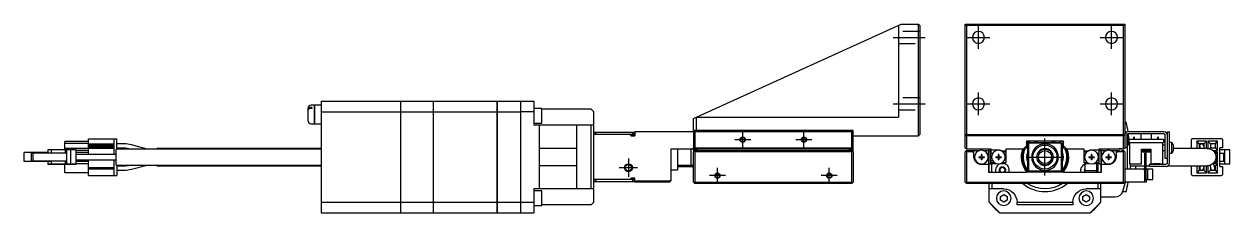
# Model space of a CAD drawing. Extents: x 0 to 932, y -8 to 779.
# Drawn here: x 479.2 to 932.4, y 358.5 to 429.5 of the extents above; entities that cross this region are included whole.
import ezdxf

# ---------------------------------------------------------------- set-up
doc = ezdxf.new("R2010")
doc.units = 0
doc.header["$LTSCALE"] = 0.5
doc.linetypes.add('CENTER', pattern=[50.8, 31.75, -6.35, 6.35, -6.35])
doc.linetypes.add('DASHED', pattern=[19.05, 12.7, -6.35])
for name, color, linetype in [('MSM_CENTER', 1, 'CENTER'), ('MSM_CONTINUOUS', 7, 'CONTINUOUS'), ('MSM_DASHED', 4, 'DASHED'), ('MSM_NARROW', 5, 'CONTINUOUS')]:
    doc.layers.add(name, color=color, linetype=linetype)

msp = doc.modelspace()

# ---------------------------------------------------------------- linework, layer by layer
at = {"layer": 'MSM_CENTER'}
for p, q in [((837.92, 420.23), (837.92, 428.73)), ((887.92, 420.23), (887.92, 428.73)), ((805.83, 424.48), (817.83, 424.48)), ((833.67, 424.48), (842.17, 424.48)), ((883.67, 424.48), (892.17, 424.48)), ((837.92, 395.23), (837.92, 403.73)), ((887.92, 395.23), (887.92, 403.73)), ((805.83, 399.48), (817.83, 399.48)), ((833.67, 399.48), (842.17, 399.48)), ((883.67, 399.48), (892.17, 399.48)), ((752.33, 385.98), (746.33, 385.98)), ((749.33, 382.98), (749.33, 388.98)), ((775.33, 385.98), (769.33, 385.98)), ((772.33, 382.98), (772.33, 388.98)), ((862.92, 372.48), (862.92, 386.48)), ((706.33, 378.98), (706.33, 371.98)), ((855.92, 379.48), (869.92, 379.48)), ((709.83, 375.48), (702.83, 375.48)), ((742.83, 372.48), (736.83, 372.48)), ((739.83, 369.48), (739.83, 375.48)), ((784.83, 372.48), (778.83, 372.48)), ((781.83, 369.48), (781.83, 375.48))]:
    msp.add_line(p, q, dxfattribs=at)
at = {"layer": 'MSM_CONTINUOUS'}
for p, q in [((730.83, 393.93), (808.83, 429.48)), ((807.83, 429.02), (807.83, 394.48)), ((808.83, 429.48), (815.33, 429.48)), ((815.33, 387.48), (815.33, 429.48)), ((815.33, 429.48), (815.83, 428.98)), ((815.83, 428.98), (815.83, 387.98)), ((832.92, 382.98), (832.92, 429.48)), ((832.92, 429.48), (833.42, 428.98)), ((832.92, 429.48), (892.92, 429.48)), ((833.42, 428.98), (833.42, 387.98)), ((892.42, 428.98), (833.42, 428.98)), ((892.42, 428.98), (892.92, 429.48)), ((892.42, 387.98), (892.42, 428.98)), ((892.92, 429.48), (892.92, 382.98)), ((588.28, 398.98), (587.13, 398.98)), ((588.28, 398.98), (588.28, 391.98)), ((588.33, 398.93), (588.28, 398.93)), ((588.33, 398.98), (588.33, 391.98)), ((590.83, 398.98), (588.33, 398.98)), ((590.83, 400.48), (590.83, 358.48)), ((590.83, 400.48), (620.78, 400.48)), ((620.78, 358.48), (620.78, 400.48)), ((620.78, 400.43), (620.83, 400.43)), ((620.83, 358.48), (620.83, 400.48)), ((620.83, 400.48), (633.08, 400.48)), ((633.08, 358.48), (633.08, 400.48)), ((633.08, 400.43), (633.13, 400.43)), ((633.13, 358.48), (633.13, 400.48)), ((633.13, 400.48), (657.08, 400.48)), ((657.08, 358.48), (657.08, 400.48)), ((657.08, 400.43), (657.13, 400.43)), ((657.13, 358.48), (657.13, 400.48)), ((657.13, 400.48), (670.83, 400.48)), ((665.83, 400.48), (665.83, 358.48)), ((670.83, 400.48), (670.83, 391.48)), ((585.83, 397.68), (585.83, 393.28)), ((587.33, 398.12), (587.13, 398.12)), ((587.33, 397.77), (587.13, 397.77)), ((587.33, 398.12), (587.33, 397.77)), ((590.83, 396.45), (620.78, 396.45)), ((620.78, 396.19), (620.83, 396.19)), ((620.83, 396.45), (633.08, 396.45)), ((633.08, 396.19), (633.13, 396.19)), ((633.13, 396.45), (657.08, 396.45)), ((657.08, 396.19), (657.13, 396.19)), ((657.13, 396.45), (665.83, 396.45)), ((670.83, 396.48), (665.83, 396.48)), ((673.83, 397.73), (670.83, 397.73)), ((673.83, 392.23), (673.83, 397.73)), ((692.33, 397.48), (673.83, 397.48)), ((693.33, 396.48), (692.33, 397.48)), ((693.33, 362.48), (693.33, 396.48)), ((731.83, 394.38), (731.83, 389.48)), ((732.03, 394.48), (807.83, 394.48)), ((587.13, 391.98), (588.28, 391.98)), ((588.28, 392.03), (588.33, 392.03)), ((588.33, 391.98), (590.83, 391.98)), ((670.83, 392.23), (673.83, 392.23)), ((693.33, 391.48), (670.83, 391.48)), ((672.83, 391.48), (672.83, 367.48)), ((686.83, 391.48), (686.83, 367.48)), ((692.33, 367.48), (692.33, 391.48)), ((730.83, 389.48), (730.83, 393.93)), ((893.49, 392.48), (892.92, 392.48)), ((893.28, 388.63), (892.92, 389.87)), ((494.48, 382.18), (494.48, 385.38)), ((503.38, 385.38), (494.48, 385.38)), ((503.38, 380.48), (503.38, 386.38)), ((503.38, 386.38), (514.08, 386.38)), ((513.08, 380.48), (513.08, 386.38)), ((514.08, 382.48), (514.08, 386.38)), ((708.53, 387.98), (693.33, 387.98)), ((693.53, 387.98), (693.53, 388.78)), ((693.53, 388.78), (708.53, 388.78)), ((694.03, 388.78), (694.03, 387.98)), ((707.33, 387.48), (706.83, 387.98)), ((708.83, 387.73), (707.08, 387.73)), ((707.33, 387.48), (708.83, 387.48)), ((708.03, 387.98), (708.03, 388.78)), ((708.53, 388.78), (708.53, 387.98)), ((708.83, 388.98), (708.83, 387.48)), ((730.83, 388.98), (708.83, 388.98)), ((730.83, 388.98), (731.33, 389.48)), ((790.83, 389.48), (730.83, 389.48)), ((730.83, 388.98), (730.83, 381.78)), ((731.08, 389.23), (731.33, 388.98)), ((731.33, 388.98), (731.33, 382.98)), ((790.33, 388.98), (731.33, 388.98)), ((790.83, 388.98), (790.33, 389.48)), ((790.33, 388.98), (790.58, 389.23)), ((790.33, 382.98), (790.33, 388.98)), ((790.83, 381.78), (790.83, 389.48)), ((790.83, 387.48), (815.33, 387.48)), ((815.83, 387.98), (815.33, 387.48)), ((833.42, 387.98), (832.92, 387.48)), ((892.92, 387.48), (832.92, 387.48)), ((833.42, 387.98), (892.42, 387.98)), ((833.42, 387.48), (833.42, 382.48)), ((869.92, 385.48), (855.92, 385.48)), ((855.92, 385.48), (855.92, 382.98)), ((869.92, 382.98), (869.92, 385.48)), ((892.92, 387.48), (892.42, 387.98)), ((892.42, 382.48), (892.42, 387.48)), ((893.72, 387.78), (893.72, 382.98)), ((894.22, 387.98), (893.77, 387.98)), ((893.92, 387.98), (893.92, 388.12)), ((907.72, 388.98), (894.12, 388.98)), ((907.72, 388.18), (894.12, 388.18)), ((894.22, 387.98), (894.22, 383.98)), ((894.42, 385.3), (894.22, 385.3)), ((894.42, 386.18), (894.42, 384.98)), ((894.42, 386.18), (907.42, 386.18)), ((896.3, 386.18), (896.3, 386.98)), ((896.55, 386.98), (896.3, 386.98)), ((896.55, 386.18), (896.55, 386.98)), ((898.92, 388.18), (898.92, 386.18)), ((902.92, 386.18), (902.92, 388.18)), ((905.3, 386.18), (905.3, 386.98)), ((905.55, 386.98), (905.3, 386.98)), ((905.55, 386.18), (905.55, 386.98)), ((907.42, 386.18), (907.42, 384.98)), ((908.12, 378.98), (908.12, 387.78)), ((908.92, 388.98), (909.72, 388.98)), ((908.92, 377.28), (908.92, 388.98)), ((909.72, 377.18), (909.72, 388.98)), ((918.02, 382.73), (918.02, 386.08)), ((929.32, 386.38), (918.32, 386.38)), ((923.57, 385.48), (920.02, 385.48)), ((920.02, 385.48), (920.02, 382.73)), ((920.92, 384.43), (920.02, 385.48)), ((922.67, 384.43), (923.57, 385.48)), ((923.57, 382.73), (923.57, 385.48)), ((924.17, 385.48), (924.17, 382.72)), ((927.82, 385.48), (924.17, 385.48)), ((925.12, 384.43), (924.17, 385.48)), ((926.87, 384.43), (927.82, 385.48)), ((927.82, 381.88), (927.82, 385.48)), ((929.62, 386.08), (929.62, 382.98)), ((488.13, 381.18), (479.23, 381.18)), ((479.23, 377.78), (479.23, 381.18)), ((482.53, 380.98), (481.83, 380.98)), ((481.83, 380.98), (481.83, 377.98)), ((482.53, 380.98), (482.53, 377.98)), ((495.13, 380.98), (482.53, 380.98)), ((488.13, 382.18), (488.13, 380.98)), ((489.08, 382.18), (488.13, 382.18)), ((489.38, 382.18), (489.08, 382.18)), ((489.38, 382.18), (489.38, 380.98)), ((494.63, 382.18), (489.38, 382.18)), ((503.38, 384.63), (494.48, 384.63)), ((503.38, 382.73), (494.48, 382.73)), ((494.63, 382.18), (494.63, 380.98)), ((495.13, 382.18), (494.63, 382.18)), ((496.63, 382.18), (495.13, 382.18)), ((495.13, 382.18), (495.13, 376.78)), ((496.63, 382.18), (496.63, 376.78)), ((498.83, 382.18), (496.63, 382.18)), ((498.83, 376.78), (498.83, 382.18)), ((503.38, 381.98), (498.83, 381.98)), ((503.38, 381.18), (498.83, 381.18)), ((503.38, 384.48), (513.08, 384.48)), ((503.38, 383.98), (513.08, 383.98)), ((503.38, 383.93), (513.08, 383.93)), ((503.38, 383.43), (513.08, 383.43)), ((503.38, 383.38), (513.08, 383.38)), ((503.38, 382.88), (513.08, 382.88)), ((513.83, 376.48), (513.83, 382.48)), ((590.83, 382.48), (513.83, 382.48)), ((516.7, 384.43), (514.08, 384.43)), ((514.08, 382.93), (516.7, 382.93)), ((519.2, 382.6), (519.66, 382.48)), ((525.45, 382.48), (519.59, 384.05)), ((529.08, 382.48), (529.08, 382.73)), ((590.83, 382.73), (529.08, 382.73)), ((686.83, 382.69), (672.83, 382.69)), ((790.83, 382.48), (722.33, 382.48)), ((722.33, 382.48), (722.33, 370.48)), ((724.83, 382.48), (724.83, 374.73)), ((729.83, 382.48), (729.83, 376.48)), ((730.83, 382.98), (730.33, 382.48)), ((731.33, 382.98), (730.83, 382.48)), ((730.83, 382.25), (732.23, 382.25)), ((730.83, 381.48), (731.33, 381.98)), ((730.93, 381.68), (730.83, 381.78)), ((730.83, 369.98), (730.83, 381.48)), ((730.93, 381.58), (730.93, 381.78)), ((731.08, 381.73), (731.33, 381.48)), ((731.93, 382.08), (731.23, 382.08)), ((731.33, 382.98), (790.33, 382.98)), ((731.33, 381.98), (790.33, 381.98)), ((731.33, 381.48), (731.33, 369.98)), ((790.33, 381.48), (731.33, 381.48)), ((732.23, 381.98), (732.23, 382.25)), ((790.83, 382.25), (789.43, 382.25)), ((789.43, 381.98), (789.43, 382.25)), ((790.43, 382.08), (789.73, 382.08)), ((790.83, 382.48), (790.33, 382.98)), ((790.83, 381.48), (790.33, 381.98)), ((790.33, 381.48), (790.58, 381.73)), ((790.33, 369.98), (790.33, 381.48)), ((790.83, 381.78), (790.73, 381.68)), ((790.73, 381.78), (790.73, 381.58)), ((790.83, 381.48), (790.83, 369.98)), ((833.42, 382.48), (832.92, 382.98)), ((832.92, 381.48), (833.42, 381.98)), ((832.92, 369.98), (832.92, 381.48)), ((833.17, 381.73), (833.42, 381.48)), ((842.72, 382.48), (833.42, 382.48)), ((833.42, 381.98), (838.31, 381.98)), ((833.42, 381.48), (833.42, 369.98)), ((835.72, 381.48), (833.42, 381.48)), ((836.22, 381.83), (835.72, 381.48)), ((835.72, 381.48), (836.22, 380.98)), ((836.22, 379.48), (836.22, 381.98)), ((839.74, 381.98), (841.72, 381.98)), ((841.72, 381.03), (841.42, 380.85)), ((841.72, 381.98), (841.72, 381.03)), ((841.92, 373.78), (841.92, 382.48)), ((841.92, 381.98), (842.52, 381.98)), ((842.52, 376.98), (842.52, 381.98)), ((842.72, 381.03), (842.72, 382.48)), ((842.72, 382.25), (845.38, 382.25)), ((842.72, 381.03), (842.94, 380.9)), ((842.92, 380.9), (842.92, 380.91)), ((846.94, 381.78), (848.22, 381.78)), ((848.22, 381.28), (847.5, 381.28)), ((855.42, 382.48), (848.22, 382.48)), ((848.22, 382.48), (848.22, 377.48)), ((854.71, 382.48), (855.92, 383.68)), ((855.92, 382.98), (855.42, 382.48)), ((856.42, 384.18), (856.72, 384.48)), ((856.42, 374.78), (856.42, 384.18)), ((856.92, 384.68), (856.72, 384.48)), ((856.72, 384.48), (856.72, 374.48)), ((856.92, 384.68), (857.22, 384.98)), ((868.92, 384.68), (856.92, 384.68)), ((857.22, 384.98), (868.62, 384.98)), ((860.06, 380.79), (860.12, 380.85)), ((860.12, 380.92), (860.12, 380.85)), ((861.86, 382.44), (861.86, 382.44)), ((868.62, 384.98), (869.42, 384.18)), ((869.12, 374.48), (869.12, 384.48)), ((869.42, 384.18), (869.42, 374.78)), ((869.92, 383.68), (871.13, 382.48)), ((870.42, 382.48), (869.92, 382.98)), ((877.62, 382.48), (870.42, 382.48)), ((877.62, 377.48), (877.62, 382.48)), ((877.62, 381.78), (878.91, 381.78)), ((878.34, 381.28), (877.62, 381.28)), ((880.47, 382.25), (883.12, 382.25)), ((882.9, 380.9), (883.12, 381.03)), ((882.92, 380.9), (882.92, 380.91)), ((891.42, 382.48), (883.12, 382.48)), ((883.12, 382.48), (883.12, 381.03)), ((883.32, 381.98), (883.92, 381.98)), ((883.32, 376.98), (883.32, 381.98)), ((883.92, 382.48), (883.92, 373.78)), ((884.12, 381.03), (884.12, 381.98)), ((884.12, 381.98), (886.11, 381.98)), ((884.42, 380.85), (884.12, 381.03)), ((887.54, 381.98), (890.66, 381.98)), ((889.62, 381.98), (889.62, 379.48)), ((890.12, 381.48), (889.62, 381.83)), ((889.62, 380.98), (890.12, 381.48)), ((892.42, 381.48), (890.12, 381.48)), ((891.42, 382.48), (891.42, 382.72)), ((892.42, 382.48), (891.98, 382.48)), ((891.98, 381.98), (892.42, 381.98)), ((892.92, 382.98), (892.42, 382.48)), ((892.42, 381.98), (892.92, 381.48)), ((892.42, 381.48), (892.67, 381.73)), ((892.42, 369.98), (892.42, 381.48)), ((893.72, 382.98), (892.92, 382.98)), ((892.92, 381.48), (892.92, 369.98)), ((893.72, 383.98), (894.22, 383.98)), ((893.92, 374.98), (893.92, 383.98)), ((894.42, 384.98), (907.42, 384.98)), ((894.67, 384.98), (894.67, 376.98)), ((899.17, 382.48), (902.67, 382.48)), ((899.17, 376.98), (899.17, 382.48)), ((902.67, 381.78), (899.17, 381.78)), ((902.67, 381.28), (899.17, 381.28)), ((900.42, 369.98), (900.42, 380.98)), ((900.42, 380.98), (900.92, 380.98)), ((900.92, 370.98), (900.92, 380.98)), ((902.67, 382.48), (902.67, 376.98)), ((907.17, 376.98), (907.17, 384.98)), ((908.12, 383.98), (907.17, 383.98)), ((907.17, 381.98), (908.12, 381.98)), ((910.62, 384.98), (909.72, 384.98)), ((909.72, 380.98), (910.62, 380.98)), ((910.62, 380.98), (910.62, 384.98)), ((911.18, 383.9), (911.18, 383.93)), ((911.18, 383.18), (911.31, 383.18)), ((911.18, 382.78), (911.18, 383.18)), ((911.31, 382.78), (911.18, 382.78)), ((911.18, 382.03), (911.18, 382.05)), ((923.92, 382.73), (911.3, 382.73)), ((920.92, 382.93), (920.75, 382.73)), ((920.92, 384.43), (920.92, 382.93)), ((922.67, 384.43), (920.92, 384.43)), ((920.92, 384.05), (921.3, 384.43)), ((921.21, 383.01), (920.92, 383.3)), ((920.92, 382.93), (921.24, 382.93)), ((921.08, 383.46), (921.3, 382.73)), ((922.86, 382.73), (922.52, 383.89)), ((922.67, 384.43), (922.67, 383.36)), ((925.12, 382.93), (924.82, 382.6)), ((925.12, 384.43), (925.12, 382.93)), ((926.87, 384.43), (925.12, 384.43)), ((925.12, 384.05), (925.5, 384.43)), ((925.5, 382.93), (925.12, 383.3)), ((925.12, 382.93), (926.87, 382.93)), ((926.11, 381.88), (927.82, 381.88)), ((927.82, 381.28), (926.63, 381.28)), ((926.87, 384.43), (926.87, 382.93)), ((926.87, 382.93), (927.82, 381.88)), ((927.03, 380.41), (927.82, 381.28)), ((927.82, 377.68), (927.82, 381.28)), ((929.62, 382.98), (928.62, 382.98)), ((928.62, 375.98), (928.62, 382.98)), ((932.42, 382.18), (928.62, 382.18)), ((928.62, 380.98), (930.12, 380.98)), ((930.12, 377.98), (930.12, 380.98)), ((930.51, 376.78), (930.51, 382.18)), ((932.42, 376.78), (932.42, 382.18)), ((488.13, 377.78), (479.23, 377.78)), ((488.13, 377.78), (479.23, 377.78)), ((488.13, 377.78), (479.23, 377.78)), ((481.83, 377.98), (483.33, 377.98)), ((482.53, 377.98), (481.83, 377.98)), ((495.13, 377.98), (482.53, 377.98)), ((483.33, 377.98), (484.83, 377.98)), ((484.7, 377.98), (489.38, 377.98)), ((484.83, 377.98), (484.7, 377.98)), ((488.13, 377.98), (488.13, 376.78)), ((489.08, 376.78), (488.13, 376.78)), ((488.13, 376.78), (497.83, 376.78)), ((489.08, 377.98), (489.38, 377.98)), ((489.38, 376.78), (489.08, 376.78)), ((494.63, 377.98), (489.38, 377.98)), ((489.38, 377.98), (489.38, 376.78)), ((494.63, 376.78), (489.38, 376.78)), ((490.88, 376.78), (491.06, 376.78)), ((491.18, 376.78), (490.88, 376.78)), ((491.06, 376.78), (496.63, 376.78)), ((498.83, 376.78), (491.18, 376.78)), ((494.48, 373.58), (494.48, 376.78)), ((495.13, 377.98), (494.63, 377.98)), ((494.63, 377.98), (494.63, 376.78)), ((495.13, 376.78), (494.63, 376.78)), ((496.63, 376.78), (495.13, 376.78)), ((497.83, 376.78), (498.83, 376.78)), ((506.19, 380.48), (498.83, 380.48)), ((498.83, 378.48), (506.19, 378.48)), ((498.83, 378.48), (506.73, 378.48)), ((503.38, 377.78), (498.83, 377.78)), ((503.38, 376.98), (498.83, 376.98)), ((503.38, 372.58), (503.38, 378.48)), ((507.45, 380.48), (506.19, 380.48)), ((506.19, 378.48), (507.45, 378.48)), ((506.73, 378.48), (506.92, 378.48)), ((506.92, 378.48), (513.83, 378.48)), ((513.83, 380.48), (507.45, 380.48)), ((507.45, 378.48), (513.83, 378.48)), ((513.08, 372.58), (513.08, 378.48)), ((513.83, 376.48), (590.83, 376.48)), ((514.08, 376.48), (514.08, 372.58)), ((519.66, 376.48), (519.2, 376.35)), ((519.2, 376.35), (519.2, 376.35)), ((519.59, 374.9), (525.45, 376.48)), ((529.08, 376.23), (529.08, 376.48)), ((529.08, 376.23), (590.83, 376.23)), ((672.83, 376.26), (686.83, 376.26)), ((724.83, 376.48), (730.83, 376.48)), ((838.02, 379.62), (838.82, 379.62)), ((838.02, 379.62), (838.02, 379.33)), ((838.02, 379.33), (838.82, 379.33)), ((838.55, 379.62), (838.55, 379.33)), ((838.88, 380.48), (838.88, 379.68)), ((839.17, 380.48), (838.88, 380.48)), ((838.88, 379.95), (839.17, 379.95)), ((838.88, 379.27), (838.88, 378.48)), ((838.88, 379.01), (839.17, 379.01)), ((839.17, 378.48), (838.88, 378.48)), ((841.72, 376.68), (839.02, 376.68)), ((839.17, 380.48), (839.17, 379.68)), ((839.17, 379.27), (839.17, 378.48)), ((839.23, 379.62), (840.02, 379.62)), ((839.23, 379.33), (840.02, 379.33)), ((839.49, 379.33), (839.49, 379.62)), ((840.02, 379.62), (840.02, 379.33)), ((841.42, 378.1), (841.72, 377.93)), ((841.72, 377.93), (841.72, 373.78)), ((841.92, 376.98), (842.52, 376.98)), ((842.94, 378.05), (842.72, 377.93)), ((842.72, 377.48), (842.72, 377.93)), ((843.22, 376.98), (842.72, 377.48)), ((842.72, 377.48), (843.76, 377.48)), ((842.92, 378.04), (842.92, 378.05)), ((842.92, 373.78), (842.92, 377.28)), ((844.71, 376.98), (843.22, 376.98)), ((844.42, 379.62), (844.42, 379.33)), ((844.42, 379.62), (845.22, 379.62)), ((844.42, 379.33), (845.22, 379.33)), ((844.95, 379.62), (844.95, 379.33)), ((845.57, 380.48), (845.28, 380.48)), ((845.28, 380.48), (845.28, 379.68)), ((845.28, 379.95), (845.57, 379.95)), ((845.28, 379.27), (845.28, 378.48)), ((845.28, 379.01), (845.57, 379.01)), ((845.57, 378.48), (845.28, 378.48)), ((845.57, 380.48), (845.57, 379.68)), ((845.57, 379.27), (845.57, 378.48)), ((845.63, 379.62), (846.42, 379.62)), ((845.63, 379.33), (846.42, 379.33)), ((845.89, 379.33), (845.89, 379.62)), ((847.72, 376.98), (846.14, 376.98)), ((846.42, 379.62), (846.42, 379.33)), ((847.08, 377.48), (848.22, 377.48)), ((848.22, 377.48), (847.72, 376.98)), ((859.76, 376.28), (859.95, 376.28)), ((860.17, 376.05), (859.95, 376.28)), ((860.12, 378.1), (860.06, 378.16)), ((860.12, 378.1), (860.12, 378.03)), ((861.86, 376.51), (861.86, 376.51)), ((865.9, 376.28), (865.67, 376.05)), ((865.9, 376.28), (866.08, 376.28)), ((877.62, 377.48), (878.76, 377.48)), ((878.12, 376.98), (877.62, 377.48)), ((879.71, 376.98), (877.87, 376.98)), ((877.87, 376.98), (877.87, 373.78)), ((879.42, 379.62), (879.42, 379.33)), ((879.42, 379.62), (880.22, 379.62)), ((879.42, 379.33), (880.22, 379.33)), ((879.95, 379.62), (879.95, 379.33)), ((880.28, 380.48), (880.28, 379.68)), ((880.57, 380.48), (880.28, 380.48)), ((880.28, 379.95), (880.57, 379.95)), ((880.28, 379.27), (880.28, 378.48)), ((880.28, 379.01), (880.57, 379.01)), ((880.57, 378.48), (880.28, 378.48)), ((880.57, 380.48), (880.57, 379.68)), ((880.57, 379.27), (880.57, 378.48)), ((880.63, 379.62), (881.42, 379.62)), ((880.63, 379.33), (881.42, 379.33)), ((880.89, 379.33), (880.89, 379.62)), ((882.62, 376.98), (881.14, 376.98)), ((881.42, 379.62), (881.42, 379.33)), ((882.08, 377.48), (883.12, 377.48)), ((882.37, 373.78), (882.37, 376.98)), ((883.12, 377.48), (882.62, 376.98)), ((883.12, 377.93), (882.9, 378.05)), ((882.92, 378.04), (882.92, 378.05)), ((882.92, 373.78), (882.92, 377.28)), ((883.12, 377.93), (883.12, 377.48)), ((883.32, 376.98), (883.92, 376.98)), ((884.12, 377.93), (884.42, 378.1)), ((884.12, 373.78), (884.12, 377.93)), ((886.82, 376.68), (884.12, 376.68)), ((885.82, 379.62), (886.62, 379.62)), ((885.82, 379.62), (885.82, 379.33)), ((885.82, 379.33), (886.62, 379.33)), ((886.35, 379.62), (886.35, 379.33)), ((886.68, 380.48), (886.68, 379.68)), ((886.97, 380.48), (886.68, 380.48)), ((886.68, 379.95), (886.97, 379.95)), ((886.68, 379.27), (886.68, 378.48)), ((886.68, 379.01), (886.97, 379.01)), ((886.97, 378.48), (886.68, 378.48)), ((886.97, 380.48), (886.97, 379.68)), ((886.97, 379.27), (886.97, 378.48)), ((887.03, 379.62), (887.82, 379.62)), ((887.03, 379.33), (887.82, 379.33)), ((887.29, 379.33), (887.29, 379.62)), ((887.82, 379.62), (887.82, 379.33)), ((894.67, 376.98), (899.17, 376.98)), ((894.92, 376.98), (894.92, 374.98)), ((894.92, 376.23), (900.42, 376.23)), ((896.92, 376.23), (896.92, 374.98)), ((900.92, 376.23), (902.22, 376.23)), ((902.22, 375.98), (902.22, 376.78)), ((902.22, 376.78), (908.42, 376.78)), ((902.67, 376.98), (903.67, 376.98)), ((903.67, 376.98), (903.67, 377.08)), ((903.67, 377.08), (906.17, 377.08)), ((904.47, 377.08), (904.47, 376.98)), ((904.47, 376.98), (905.37, 376.98)), ((904.85, 377.08), (904.85, 376.98)), ((905, 377.08), (905, 376.98)), ((905.37, 377.08), (905.37, 376.98)), ((906.17, 376.98), (906.17, 377.08)), ((906.17, 376.98), (907.17, 376.98)), ((908.92, 378.98), (908.12, 378.98)), ((909.25, 376.23), (923.92, 376.23)), ((918.02, 372.88), (918.02, 376.23)), ((920.02, 376.23), (920.02, 373.48)), ((920.92, 376.03), (920.75, 376.23)), ((921.3, 376.23), (921.08, 375.49)), ((922.52, 375.06), (922.86, 376.23)), ((923.57, 373.48), (923.57, 376.23)), ((924.17, 376.24), (924.17, 373.48)), ((924.96, 376.21), (924.82, 376.35)), ((924.91, 376.38), (925.27, 375.07)), ((926.72, 375.48), (926.24, 377.2)), ((927.82, 377.08), (926.27, 377.08)), ((926.63, 377.68), (927.82, 377.68)), ((926.87, 376.03), (927.82, 377.08)), ((927.03, 378.54), (927.82, 377.68)), ((927.82, 373.48), (927.82, 377.08)), ((928.62, 377.98), (930.12, 377.98)), ((932.42, 376.78), (928.62, 376.78)), ((503.38, 373.58), (494.48, 373.58)), ((503.38, 375.53), (513.08, 375.53)), ((503.38, 375.03), (513.08, 375.03)), ((503.38, 372.58), (514.08, 372.58)), ((516.71, 376.03), (514.08, 376.03)), ((514.08, 374.53), (516.71, 374.53)), ((722.33, 374.73), (724.83, 374.73)), ((724.83, 375.98), (730.83, 375.98)), ((841.72, 373.78), (855.92, 373.78)), ((855.92, 373.78), (855.92, 373.98)), ((855.92, 373.98), (869.92, 373.98)), ((857.22, 373.98), (856.42, 374.78)), ((856.92, 374.28), (868.92, 374.28)), ((860.17, 376.05), (860, 376.05)), ((860.17, 375.91), (860.17, 376.05)), ((860.17, 375.91), (860.17, 375.91)), ((865.84, 376.05), (865.67, 376.05)), ((865.67, 376.05), (865.67, 375.91)), ((869.42, 374.78), (868.62, 373.98)), ((869.92, 373.98), (869.92, 373.78)), ((869.92, 373.78), (884.12, 373.78)), ((877.87, 374.48), (882.37, 374.48)), ((901.42, 374.98), (892.92, 374.98)), ((899.92, 374.98), (900.42, 374.48)), ((901.42, 374.98), (901.42, 370.98)), ((903.42, 374.88), (901.42, 374.88)), ((908.52, 375.98), (902.22, 375.98)), ((903.42, 371.08), (903.42, 374.88)), ((918.32, 372.58), (929.32, 372.58)), ((920.92, 374.53), (920.02, 373.48)), ((920.02, 373.48), (923.57, 373.48)), ((920.92, 376.03), (920.92, 374.53)), ((921.24, 376.03), (920.92, 376.03)), ((920.92, 375.65), (921.21, 375.94)), ((921.3, 374.53), (920.92, 374.9)), ((920.92, 374.53), (922.67, 374.53)), ((922.67, 375.59), (922.67, 374.53)), ((922.67, 374.53), (923.57, 373.48)), ((925.12, 374.53), (924.17, 373.48)), ((924.17, 373.48), (927.82, 373.48)), ((925.12, 375.62), (925.12, 374.53)), ((925.5, 374.53), (925.12, 374.9)), ((925.12, 374.53), (926.87, 374.53)), ((926.57, 376.03), (926.87, 376.03)), ((926.87, 376.03), (926.87, 374.53)), ((926.87, 374.53), (927.82, 373.48)), ((928.62, 375.98), (929.62, 375.98)), ((929.62, 375.98), (929.62, 372.88)), ((693.33, 367.48), (670.83, 367.48)), ((670.83, 367.48), (670.83, 358.48)), ((708.53, 370.98), (693.33, 370.98)), ((693.53, 370.18), (693.53, 370.98)), ((708.53, 370.18), (693.53, 370.18)), ((694.03, 370.98), (694.03, 370.18)), ((706.83, 370.98), (707.33, 371.48)), ((708.83, 371.48), (707.33, 371.48)), ((708.03, 370.18), (708.03, 370.98)), ((708.53, 370.98), (708.53, 370.18)), ((708.83, 369.98), (708.83, 371.48)), ((708.83, 370.48), (721.71, 370.48)), ((721.83, 369.98), (708.83, 369.98)), ((721.21, 369.98), (721.71, 370.48)), ((721.71, 370.48), (722.33, 370.78)), ((722.33, 370.48), (721.83, 369.98)), ((731.08, 369.73), (730.83, 369.98)), ((731.33, 369.98), (731.08, 369.73)), ((731.08, 369.73), (731.33, 369.48)), ((731.33, 369.98), (790.33, 369.98)), ((790.33, 369.48), (731.33, 369.48)), ((790.58, 369.73), (790.33, 369.98)), ((790.33, 369.48), (790.83, 369.98)), ((833.42, 369.48), (832.92, 369.98)), ((833.42, 369.98), (833.17, 369.73)), ((833.42, 369.98), (892.42, 369.98)), ((892.42, 369.48), (833.42, 369.48)), ((841.92, 362.48), (841.92, 369.48)), ((847.42, 367.48), (841.92, 367.48)), ((842.92, 369.48), (842.92, 367.48)), ((883.92, 367.48), (878.42, 367.48)), ((882.92, 367.48), (882.92, 369.48)), ((883.92, 362.48), (883.92, 369.48)), ((892.22, 366.65), (893.18, 369.98)), ((892.67, 369.73), (892.42, 369.98)), ((892.67, 369.73), (892.42, 369.48)), ((892.92, 369.98), (892.67, 369.73)), ((900.92, 369.98), (892.92, 369.98)), ((900.42, 370.98), (901.42, 370.98)), ((900.92, 370.98), (900.92, 369.98)), ((901.42, 371.08), (903.42, 371.08)), ((620.78, 362.76), (620.83, 362.76)), ((633.08, 362.76), (633.13, 362.76)), ((657.08, 362.76), (657.13, 362.76)), ((673.83, 366.73), (670.83, 366.73)), ((673.83, 361.23), (673.83, 366.73)), ((846.17, 364.7), (847.42, 365.42)), ((846.17, 363.25), (846.17, 364.7)), ((847.42, 362.53), (846.17, 363.25)), ((847.42, 365.42), (848.67, 364.7)), ((848.67, 363.25), (847.42, 362.53)), ((848.67, 364.7), (848.67, 363.25)), ((877.17, 364.7), (878.42, 365.42)), ((877.17, 363.25), (877.17, 364.7)), ((878.42, 362.53), (877.17, 363.25)), ((878.42, 365.42), (879.67, 364.7)), ((879.67, 363.25), (878.42, 362.53)), ((879.67, 364.7), (879.67, 363.25)), ((883.92, 364.48), (889.34, 364.48)), ((892.17, 366.48), (893.49, 366.48)), ((590.83, 362.5), (620.78, 362.5)), ((590.83, 358.48), (620.78, 358.48)), ((620.78, 358.53), (620.83, 358.53)), ((620.83, 362.5), (633.08, 362.5)), ((620.83, 358.48), (633.08, 358.48)), ((633.08, 358.53), (633.13, 358.53)), ((633.13, 362.5), (657.08, 362.5)), ((633.13, 358.48), (657.08, 358.48)), ((657.08, 358.53), (657.13, 358.53)), ((657.13, 362.5), (665.83, 362.5)), ((657.13, 358.48), (670.83, 358.48)), ((665.83, 362.48), (670.83, 362.48)), ((670.83, 361.23), (673.83, 361.23)), ((692.33, 361.48), (673.83, 361.48)), ((692.33, 361.48), (693.33, 362.48)), ((841.92, 362.48), (845.92, 358.48)), ((845.92, 358.48), (879.92, 358.48)), ((852.42, 362.48), (873.42, 362.48)), ((852.42, 361.48), (852.42, 362.48)), ((873.42, 361.48), (852.42, 361.48)), ((873.42, 362.48), (873.42, 361.48)), ((879.92, 358.48), (883.92, 362.48))]:
    msp.add_line(p, q, dxfattribs=at)
at = {"layer": 'MSM_CONTINUOUS', "extrusion": (0, 0, -1)}
for centre, radius in [((-837.92, 424.48), 2.25), ((-887.92, 424.48), 2.25), ((-837.92, 399.48), 2.25), ((-887.92, 399.48), 2.25), ((-839.02, 379.48), 2.6), ((-845.42, 379.48), 2.6), ((-862.92, 379.48), 5), ((-862.92, 379.48), 3.15), ((-880.42, 379.48), 2.6), ((-886.82, 379.48), 2.6), ((-847.42, 363.98), 2.75), ((-878.42, 363.98), 2.75)]:
    msp.add_circle(centre, radius, dxfattribs=at)
at = {"layer": 'MSM_CONTINUOUS'}
for centre, radius in [((749.33, 385.98), 0.783), ((772.33, 385.98), 0.783), ((862.92, 379.48), 4.5), ((862.92, 379.48), 3), ((706.33, 375.48), 1.23), ((739.83, 372.48), 0.783), ((781.83, 372.48), 0.783)]:
    msp.add_circle(centre, radius, dxfattribs=at)
for centre, radius, start, end in [((587.13, 397.68), 1.3, 90, 180), ((586.71, 397.12), 0.891, 118.7486, 175.0367), ((586.63, 396.81), 0.809, 123.6126, 177.2927), ((587.11, 396.16), 1.61, 89.2584, 124.7863), ((587.11, 396.46), 1.66, 89.4455, 119.7231), ((587.13, 393.28), 1.3, 180, 270), ((834.92, 379.48), 60, 9.1102, 12.5133), ((862.92, 379.48), 8.2, 132.9703, 148.6119), ((862.92, 379.48), 8.5, 135.0991, 145.4397), ((862.92, 379.48), 6.5, 112.6199, 122.2042), ((862.92, 379.48), 6.5, 57.7958, 67.3801), ((862.92, 379.48), 8.2, 31.3881, 47.0297), ((894.12, 387.78), 1.2, 90, 180), ((834.92, 379.48), 60, 6.4114, 8.3373), ((907.72, 387.78), 1.2, 0, 90), ((918.32, 386.08), 0.3, 90, 180), ((929.32, 386.08), 0.3, 0, 90), ((516.71, 373.27), 11.15, 75.0015, 90.0068), ((731.23, 381.78), 0.3, 90, 180), ((731.93, 381.78), 0.3, 41.8103, 90), ((789.73, 381.78), 0.3, 90, 138.1897), ((790.43, 381.78), 0.3, 360, 90), ((842.22, 379.48), 1.59, 100.893, 126.1972), ((842.34, 379.36), 1.75, 121.3783, 127.006), ((842.22, 379.48), 1.59, 53.8027, 79.1069), ((845.38, 379.45), 2.8, 40.6764, 56.1354), ((862.92, 379.48), 8.5, 159.3327, 220.3202), ((862.92, 379.48), 8.2, 158.5399, 222.1236), ((862.92, 379.48), 8.2, 317.8764, 21.4601), ((862.92, 379.48), 8.5, 319.6798, 20.6673), ((880.47, 379.45), 2.8, 123.8646, 139.3236), ((883.62, 379.48), 1.59, 100.893, 126.1972), ((883.62, 379.48), 1.59, 53.8027, 79.1069), ((883.51, 379.36), 1.75, 52.994, 58.6217), ((891.32, 382.73), 1, 228.5904, 311.4096), ((899.42, 382.58), 0.25, 203.5782, 336.4218), ((900.92, 382.58), 0.25, 203.5782, 336.4218), ((902.42, 382.58), 0.25, 203.5782, 336.4218), ((908.12, 382.98), 3.2, 17.27, 38.6822), ((908.12, 382.98), 3.2, 321.3178, 342.73), ((908.12, 382.98), 3.19, 3.5904, 16.9053), ((908.12, 382.98), 3.19, 343.0947, 356.4096), ((921.8, 383.68), 0.75, 16.5209, 196.5209), ((842.34, 379.59), 1.75, 232.994, 238.6217), ((842.22, 379.48), 1.59, 233.8028, 259.107), ((842.22, 379.48), 1.59, 280.8931, 306.1973), ((846.92, 374.48), 2.6, 105.9424, 195.6185), ((846.92, 374.48), 2.6, 344.3815, 74.0576), ((878.92, 374.48), 2.6, 113.8188, 195.6185), ((883.62, 379.48), 1.59, 233.8028, 259.107), ((883.62, 379.48), 1.59, 280.8931, 306.1973), ((883.51, 379.59), 1.75, 301.3783, 307.006), ((908.52, 377.18), 1.2, 270, 0), ((516.71, 385.68), 11.15, 269.9911, 285.0006), ((846.92, 374.48), 1.01, 315.9346, 224.0654), ((918.32, 372.88), 0.3, 180, 270), ((921.8, 375.28), 0.75, 163.4791, 343.4791), ((926, 375.28), 0.75, 195.6242, 15.6242), ((929.32, 372.88), 0.3, 270, 0), ((862.92, 379.48), 13, 230.2849, 309.7151), ((834.92, 379.48), 60, 347.4867, 350.8898), ((889.34, 367.48), 3, 270, 344.0042), ((862.92, 379.48), 27, 219.3765, 230.6235), ((862.92, 379.48), 27, 309.3765, 320.6235)]:
    msp.add_arc(centre, radius, start, end, dxfattribs=at)
at = {"layer": 'MSM_CONTINUOUS', "extrusion": (0, 0, -1)}
for centre, radius, start, end in [((-862.92, 379.48), 8.5, 34.5603, 44.9009), ((-862.92, 379.48), 9, 38.9424, 41.8103), ((-862.92, 379.48), 8.8, 37.3018, 42.9859), ((-862.92, 379.48), 6.8, 53.9811, 61.9275), ((-862.92, 379.48), 6.8, 118.0725, 126.0189), ((-862.92, 379.48), 8.8, 137.0141, 142.6982), ((-862.92, 379.48), 9, 138.1897, 141.0576), ((-894.12, 387.78), 0.4, 0, 90), ((-907.72, 387.78), 0.4, 90, 180), ((-516.71, 373.27), 9.65, 89.9899, 104.9986), ((-842.11, 379.36), 1.75, 118.6217, 127.006), ((-845.38, 379.45), 2.8, 90, 123.8646), ((-862.92, 379.48), 8.8, 321.3178, 19.9323), ((-862.92, 379.48), 6.8, 342.9174, 17.0826), ((-862.92, 379.48), 6.8, 162.9174, 197.0826), ((-862.92, 379.48), 8.8, 160.0677, 218.6822), ((-880.47, 379.45), 2.8, 56.1354, 90), ((-883.74, 379.36), 1.75, 52.994, 61.3783), ((-891.32, 381.73), 1, 48.5904, 131.4096), ((-923.92, 379.48), 3.25, 90, 270), ((-516.71, 385.68), 9.65, 255.0035, 270.008), ((-839.02, 379.48), 2.8, 270, 0), ((-838.82, 379.68), 0.06, 180, 270), ((-838.82, 379.27), 0.06, 90, 180), ((-839.23, 379.68), 0.06, 270, 0), ((-839.23, 379.27), 0.06, 0, 90), ((-842.11, 379.59), 1.75, 232.994, 241.3783), ((-845.22, 379.68), 0.06, 180, 270), ((-845.22, 379.27), 0.06, 90, 180), ((-845.63, 379.68), 0.06, 270, 0), ((-845.63, 379.27), 0.06, 0, 90), ((-880.22, 379.68), 0.06, 180, 270), ((-880.22, 379.27), 0.06, 90, 180), ((-880.63, 379.68), 0.06, 270, 0), ((-880.63, 379.27), 0.06, 0, 90), ((-883.74, 379.59), 1.75, 298.6217, 307.006), ((-886.62, 379.68), 0.06, 180, 270), ((-886.62, 379.27), 0.06, 90, 180), ((-886.82, 379.48), 2.8, 180, 270), ((-887.03, 379.68), 0.06, 270, 0), ((-887.03, 379.27), 0.06, 0, 90), ((-908.42, 377.28), 0.5, 180, 270), ((-847.42, 362.48), 5, 90, 180), ((-862.92, 379.48), 12, 236.4427, 303.5573), ((-878.42, 362.48), 5, 0, 90)]:
    msp.add_arc(centre, radius, start, end, dxfattribs=at)
at = {"layer": 'MSM_DASHED'}
for p, q in [((815.83, 426.73), (807.83, 426.73)), ((807.83, 422.23), (815.83, 422.23)), ((815.83, 401.73), (807.83, 401.73)), ((807.83, 397.23), (815.83, 397.23))]:
    msp.add_line(p, q, dxfattribs=at)
at = {"layer": 'MSM_NARROW'}
msp.add_line((860.17, 375.91), (860.17, 375.91), dxfattribs=at)
for centre, radius in [((749.33, 385.98), 1), ((772.33, 385.98), 1), ((862.92, 379.48), 2.46), ((706.33, 375.48), 1.5), ((739.83, 372.48), 1), ((781.83, 372.48), 1)]:
    msp.add_circle(centre, radius, dxfattribs=at)
for centre, start, end in [((846.92, 374.48), 325.9442, 214.0558), ((878.92, 374.48), 147.1401, 212.8599)]:
    msp.add_arc(centre, 1.25, start, end, dxfattribs=at)

doc.saveas('drawing.dxf')
